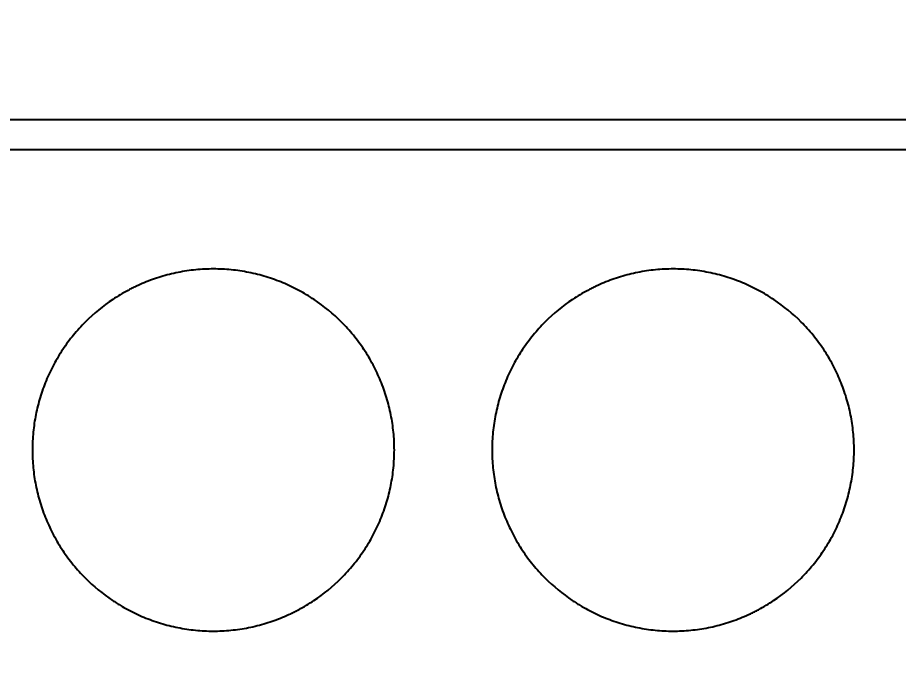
# Model space of a CAD drawing. Extents: x 0 to 420, y 0 to 297.
# Drawn here: x 124.86 to 134.59, y 158.27 to 165.62 of the extents above; entities that cross this region are included whole.
import ezdxf

# ---------------------------------------------------------------- set-up
doc = ezdxf.new("R2010")
doc.units = 0
doc.header["$LTSCALE"] = 23.1
doc.layers.add('10000_FRONT', color=7, linetype='CONTINUOUS')
doc.layers.add('10100_DIM_FRONT', color=7, linetype='CONTINUOUS')
doc.styles.get("Standard").update_dxf_attribs({"font": 'txt', "width": 0.8})
doc.dimstyles.new('DIMSTYLE_1', dxfattribs={"dimtxt": 3.5, "dimasz": 3.5, "dimexe": 0.18, "dimexo": 0.0625, "dimgap": 0.09, "dimtad": 1, "dimtxsty": 'STANDARD', "dimcen": 0.09, "dimazin": 3, "dimtp": 0.05, "dimtm": 0.05, "dimtfac": 1, "dimtofl": 0, "dimtmove": 0, "dimatfit": 3, "dimtolj": 1})

# ---------------------------------------------------------------- blocks, each defined once
blk = doc.blocks.new('*D0')
at = {"layer": '10100_DIM_FRONT', "linetype": 'CONTINUOUS'}
for p, q in [((109.270844, 186.639203), (109.270844, 130.967761)), ((144.770844, 186.639203), (144.770844, 130.967761)), ((109.270844, 132.967761), (127.020844, 132.967761)), ((144.770844, 132.967761), (127.020844, 132.967761))]:
    blk.add_line(p, q, dxfattribs=at)
for points in [[(112.770844, 133.467761), (109.270844, 132.967761), (112.770844, 132.467761)], [(141.270844, 132.467761), (144.770844, 132.967761), (141.270844, 133.467761)]]:
    blk.add_solid(points, dxfattribs=at)
at = {"layer": '10100_DIM_FRONT', "linetype": 'CONTINUOUS', "width": 0.678571}
blk.add_text('35,5', height=3.5, dxfattribs=at).set_placement((123.190186, 133.842761))

msp = doc.modelspace()

# ---------------------------------------------------------------- linework, layer by layer
at = {"layer": '10000_FRONT', "color": 7, "linetype": 'CONTINUOUS'}
for p, q in [((109.2708, 164.4927), (144.7708, 164.4927)), ((109.2708, 164.1597), (144.7708, 164.1597))]:
    msp.add_line(p, q, dxfattribs=at)
for points, knots in [([(129.0209, 160.8402), (129.0209, 160.9061), (129.0176, 160.9715), (129.0048, 161.1013), (128.9953, 161.1656), (128.97, 161.2932), (128.9542, 161.3565), (128.9257, 161.4506), (128.9154, 161.4818), (128.8933, 161.5439), (128.8814, 161.5745), (128.8439, 161.6653), (128.7881, 161.7832), (128.7214, 161.8949), (128.6671, 161.9764), (128.6483, 162.0032), (128.6092, 162.056), (128.589, 162.082), (128.5263, 162.1585), (128.4823, 162.2071), (128.3441, 162.3456), (128.2435, 162.4284), (128.1069, 162.5199), (128.079, 162.5377), (128.0225, 162.5716), (127.9939, 162.5878), (127.9073, 162.6342), (127.8483, 162.6622), (127.7279, 162.7122), (127.6665, 162.7343), (127.5726, 162.7629), (127.5409, 162.7717), (127.4771, 162.7878), (127.4447, 162.795), (127.3478, 162.8144), (127.2182, 162.8335), (127.0879, 162.8401), (126.9573, 162.8403), (126.8919, 162.8372), (126.7935, 162.8275), (126.7606, 162.8235), (126.6954, 162.8138), (126.6631, 162.8082), (126.5668, 162.7891), (126.5035, 162.7732), (126.3787, 162.7354), (126.3172, 162.7135), (126.2263, 162.6759), (126.1962, 162.6626), (126.1515, 162.6414), (126.1366, 162.6342), (126.1072, 162.6193), (126.0341, 162.5814), (125.964, 162.5394), (125.8013, 162.4307), (125.7003, 162.348), (125.5836, 162.2314), (125.5608, 162.2074), (125.5168, 162.1588), (125.4954, 162.134), (125.4333, 162.0583), (125.3944, 162.006), (125.322, 161.8977), (125.2884, 161.8418), (125.242, 161.7551), (125.2272, 161.7257), (125.199, 161.666), (125.1857, 161.636), (125.1481, 161.5452), (125.1042, 161.4223), (125.0724, 161.2961), (125.0532, 161.2001), (125.0476, 161.1679), (125.0379, 161.1031), (125.0338, 161.0704), (125.0241, 160.972), (125.0209, 160.9062), (125.0209, 160.8402)], [0, 0, 0, 0, 0.03125, 0.03125, 0.0625, 0.0625, 0.09375, 0.09375, 0.109375, 0.109375, 0.125, 0.125, 0.15625, 0.1875, 0.1875, 0.203125, 0.203125, 0.21875, 0.21875, 0.25, 0.25, 0.3125, 0.3125, 0.328125, 0.328125, 0.34375, 0.34375, 0.375, 0.375, 0.40625, 0.40625, 0.421875, 0.421875, 0.4375, 0.4375, 0.46875, 0.5, 0.5, 0.53125, 0.53125, 0.546875, 0.546875, 0.5625, 0.5625, 0.59375, 0.59375, 0.625, 0.625, 0.640625, 0.640625, 0.648438, 0.648438, 0.65625, 0.6875, 0.6875, 0.75, 0.75, 0.765625, 0.765625, 0.78125, 0.78125, 0.8125, 0.8125, 0.84375, 0.84375, 0.859375, 0.859375, 0.875, 0.875, 0.90625, 0.9375, 0.9375, 0.953125, 0.953125, 0.96875, 0.96875, 1, 1, 1, 1]), ([(134.1009, 160.8402), (134.1009, 160.9061), (134.0976, 160.9715), (134.0848, 161.1013), (134.0753, 161.1656), (134.05, 161.2932), (134.0342, 161.3565), (134.0057, 161.4506), (133.9954, 161.4818), (133.9733, 161.5439), (133.9614, 161.5745), (133.9239, 161.6653), (133.8681, 161.7832), (133.8014, 161.8949), (133.7471, 161.9764), (133.7283, 162.0032), (133.6892, 162.056), (133.669, 162.082), (133.6063, 162.1585), (133.5623, 162.2071), (133.4241, 162.3456), (133.3235, 162.4284), (133.1869, 162.5199), (133.159, 162.5377), (133.1025, 162.5716), (133.0739, 162.5878), (132.9873, 162.6342), (132.9283, 162.6622), (132.8079, 162.7122), (132.7465, 162.7343), (132.6526, 162.7629), (132.6209, 162.7717), (132.5571, 162.7878), (132.5247, 162.795), (132.4278, 162.8144), (132.2982, 162.8335), (132.1679, 162.8401), (132.0373, 162.8403), (131.9719, 162.8372), (131.8735, 162.8275), (131.8406, 162.8235), (131.7754, 162.8138), (131.7431, 162.8082), (131.6468, 162.7891), (131.5835, 162.7732), (131.4587, 162.7354), (131.3972, 162.7135), (131.3063, 162.6759), (131.2762, 162.6626), (131.2315, 162.6414), (131.2166, 162.6342), (131.1872, 162.6193), (131.1141, 162.5814), (131.044, 162.5394), (130.8813, 162.4307), (130.7803, 162.348), (130.6636, 162.2314), (130.6408, 162.2074), (130.5968, 162.1588), (130.5754, 162.134), (130.5133, 162.0583), (130.4744, 162.006), (130.402, 161.8977), (130.3684, 161.8418), (130.322, 161.7551), (130.3072, 161.7257), (130.279, 161.666), (130.2657, 161.636), (130.2281, 161.5452), (130.1842, 161.4223), (130.1524, 161.2961), (130.1332, 161.2001), (130.1276, 161.1679), (130.1179, 161.1031), (130.1138, 161.0704), (130.1041, 160.972), (130.1009, 160.9062), (130.1009, 160.8402)], [0, 0, 0, 0, 0.03125, 0.03125, 0.0625, 0.0625, 0.09375, 0.09375, 0.109375, 0.109375, 0.125, 0.125, 0.15625, 0.1875, 0.1875, 0.203125, 0.203125, 0.21875, 0.21875, 0.25, 0.25, 0.3125, 0.3125, 0.328125, 0.328125, 0.34375, 0.34375, 0.375, 0.375, 0.40625, 0.40625, 0.421875, 0.421875, 0.4375, 0.4375, 0.46875, 0.5, 0.5, 0.53125, 0.53125, 0.546875, 0.546875, 0.5625, 0.5625, 0.59375, 0.59375, 0.625, 0.625, 0.640625, 0.640625, 0.648438, 0.648438, 0.65625, 0.6875, 0.6875, 0.75, 0.75, 0.765625, 0.765625, 0.78125, 0.78125, 0.8125, 0.8125, 0.84375, 0.84375, 0.859375, 0.859375, 0.875, 0.875, 0.90625, 0.9375, 0.9375, 0.953125, 0.953125, 0.96875, 0.96875, 1, 1, 1, 1]), ([(125.0209, 160.8402), (125.0209, 160.7742), (125.0241, 160.7089), (125.0369, 160.5791), (125.0464, 160.5148), (125.0717, 160.3872), (125.0875, 160.3239), (125.116, 160.2298), (125.1263, 160.1985), (125.1485, 160.1365), (125.1603, 160.1058), (125.1978, 160.0151), (125.2536, 159.8973), (125.3203, 159.7855), (125.3746, 159.704), (125.3934, 159.6772), (125.4324, 159.6245), (125.4527, 159.5984), (125.5153, 159.5219), (125.5593, 159.4734), (125.6976, 159.3349), (125.7981, 159.252), (125.921, 159.1697), (125.9348, 159.1607), (125.9626, 159.143), (125.9767, 159.1343), (126.0191, 159.1089), (126.0477, 159.0927), (126.1343, 159.0463), (126.1933, 159.0183), (126.3137, 158.9683), (126.3751, 158.9462), (126.469, 158.9175), (126.5007, 158.9087), (126.5645, 158.8927), (126.5969, 158.8854), (126.6938, 158.866), (126.8235, 158.8469), (126.9538, 158.8403), (127.0843, 158.8401), (127.1498, 158.8433), (127.2482, 158.8529), (127.2811, 158.8569), (127.3463, 158.8666), (127.3786, 158.8722), (127.475, 158.8913), (127.5383, 158.9072), (127.6631, 158.945), (127.7246, 158.967), (127.8155, 159.0046), (127.8456, 159.0179), (127.8903, 159.039), (127.9052, 159.0463), (127.9346, 159.0611), (128.0077, 159.099), (128.0778, 159.1411), (128.2405, 159.2498), (128.3415, 159.3325), (128.4582, 159.4491), (128.4809, 159.473), (128.525, 159.5217), (128.5463, 159.5465), (128.6084, 159.6222), (128.6473, 159.6745), (128.7197, 159.7827), (128.7533, 159.8386), (128.7997, 159.9253), (128.8145, 159.9547), (128.8427, 160.0144), (128.856, 160.0444), (128.8936, 160.1352), (128.9375, 160.258), (128.9693, 160.3843), (128.9885, 160.4802), (128.9941, 160.5124), (129.0038, 160.5773), (129.0079, 160.61), (129.0176, 160.7084), (129.0209, 160.7742), (129.0209, 160.8402)], [0, 0, 0, 0, 0.03125, 0.03125, 0.0625, 0.0625, 0.09375, 0.09375, 0.109375, 0.109375, 0.125, 0.125, 0.15625, 0.1875, 0.1875, 0.203125, 0.203125, 0.21875, 0.21875, 0.25, 0.25, 0.3125, 0.3125, 0.320312, 0.320312, 0.328125, 0.328125, 0.34375, 0.34375, 0.375, 0.375, 0.40625, 0.40625, 0.421875, 0.421875, 0.4375, 0.4375, 0.46875, 0.5, 0.5, 0.53125, 0.53125, 0.546875, 0.546875, 0.5625, 0.5625, 0.59375, 0.59375, 0.625, 0.625, 0.640625, 0.640625, 0.648438, 0.648438, 0.65625, 0.6875, 0.6875, 0.75, 0.75, 0.765625, 0.765625, 0.78125, 0.78125, 0.8125, 0.8125, 0.84375, 0.84375, 0.859375, 0.859375, 0.875, 0.875, 0.90625, 0.9375, 0.9375, 0.953125, 0.953125, 0.96875, 0.96875, 1, 1, 1, 1]), ([(130.1009, 160.8402), (130.1009, 160.7742), (130.1041, 160.7089), (130.1169, 160.5791), (130.1264, 160.5148), (130.1517, 160.3872), (130.1675, 160.3239), (130.196, 160.2298), (130.2063, 160.1985), (130.2285, 160.1365), (130.2403, 160.1058), (130.2778, 160.0151), (130.3336, 159.8973), (130.4003, 159.7855), (130.4546, 159.704), (130.4734, 159.6772), (130.5124, 159.6245), (130.5327, 159.5984), (130.5953, 159.5219), (130.6393, 159.4734), (130.7776, 159.3349), (130.8781, 159.252), (131.001, 159.1697), (131.0148, 159.1607), (131.0426, 159.143), (131.0567, 159.1343), (131.0991, 159.1089), (131.1277, 159.0927), (131.2143, 159.0463), (131.2733, 159.0183), (131.3937, 158.9683), (131.4551, 158.9462), (131.549, 158.9175), (131.5807, 158.9087), (131.6445, 158.8927), (131.6769, 158.8854), (131.7738, 158.866), (131.9035, 158.8469), (132.0338, 158.8403), (132.1643, 158.8401), (132.2298, 158.8433), (132.3282, 158.8529), (132.3611, 158.8569), (132.4263, 158.8666), (132.4586, 158.8722), (132.555, 158.8913), (132.6183, 158.9072), (132.7431, 158.945), (132.8046, 158.967), (132.8955, 159.0046), (132.9256, 159.0179), (132.9703, 159.039), (132.9852, 159.0463), (133.0146, 159.0611), (133.0877, 159.099), (133.1578, 159.1411), (133.3205, 159.2498), (133.4215, 159.3325), (133.5382, 159.4491), (133.5609, 159.473), (133.605, 159.5217), (133.6263, 159.5465), (133.6884, 159.6222), (133.7273, 159.6745), (133.7997, 159.7827), (133.8333, 159.8386), (133.8797, 159.9253), (133.8945, 159.9547), (133.9227, 160.0144), (133.936, 160.0444), (133.9736, 160.1352), (134.0175, 160.258), (134.0493, 160.3843), (134.0685, 160.4802), (134.0741, 160.5124), (134.0838, 160.5773), (134.0879, 160.61), (134.0976, 160.7084), (134.1009, 160.7742), (134.1009, 160.8402)], [0, 0, 0, 0, 0.03125, 0.03125, 0.0625, 0.0625, 0.09375, 0.09375, 0.109375, 0.109375, 0.125, 0.125, 0.15625, 0.1875, 0.1875, 0.203125, 0.203125, 0.21875, 0.21875, 0.25, 0.25, 0.3125, 0.3125, 0.320312, 0.320312, 0.328125, 0.328125, 0.34375, 0.34375, 0.375, 0.375, 0.40625, 0.40625, 0.421875, 0.421875, 0.4375, 0.4375, 0.46875, 0.5, 0.5, 0.53125, 0.53125, 0.546875, 0.546875, 0.5625, 0.5625, 0.59375, 0.59375, 0.625, 0.625, 0.640625, 0.640625, 0.648438, 0.648438, 0.65625, 0.6875, 0.6875, 0.75, 0.75, 0.765625, 0.765625, 0.78125, 0.78125, 0.8125, 0.8125, 0.84375, 0.84375, 0.859375, 0.859375, 0.875, 0.875, 0.90625, 0.9375, 0.9375, 0.953125, 0.953125, 0.96875, 0.96875, 1, 1, 1, 1])]:
    msp.add_open_spline(points, degree=3, knots=knots, dxfattribs=at)

# ---------------------------------------------------------------- dimensions: what is measured, and where the dimension line sits
at = {"layer": '10100_DIM_FRONT', "linetype": 'CONTINUOUS'}
dim = msp.add_linear_dim(base=(144.7708, 132.9678), p1=(109.2708, 186.6392), p2=(144.7708, 186.6392), text='35,5', dimstyle='DIMSTYLE_1', dxfattribs=at)
dim.commit()
dim.dimension.update_dxf_attribs({"geometry": '*D0', "text_midpoint": (127.9402, 135.5928), "dimtype": 160})

doc.saveas('drawing.dxf')
